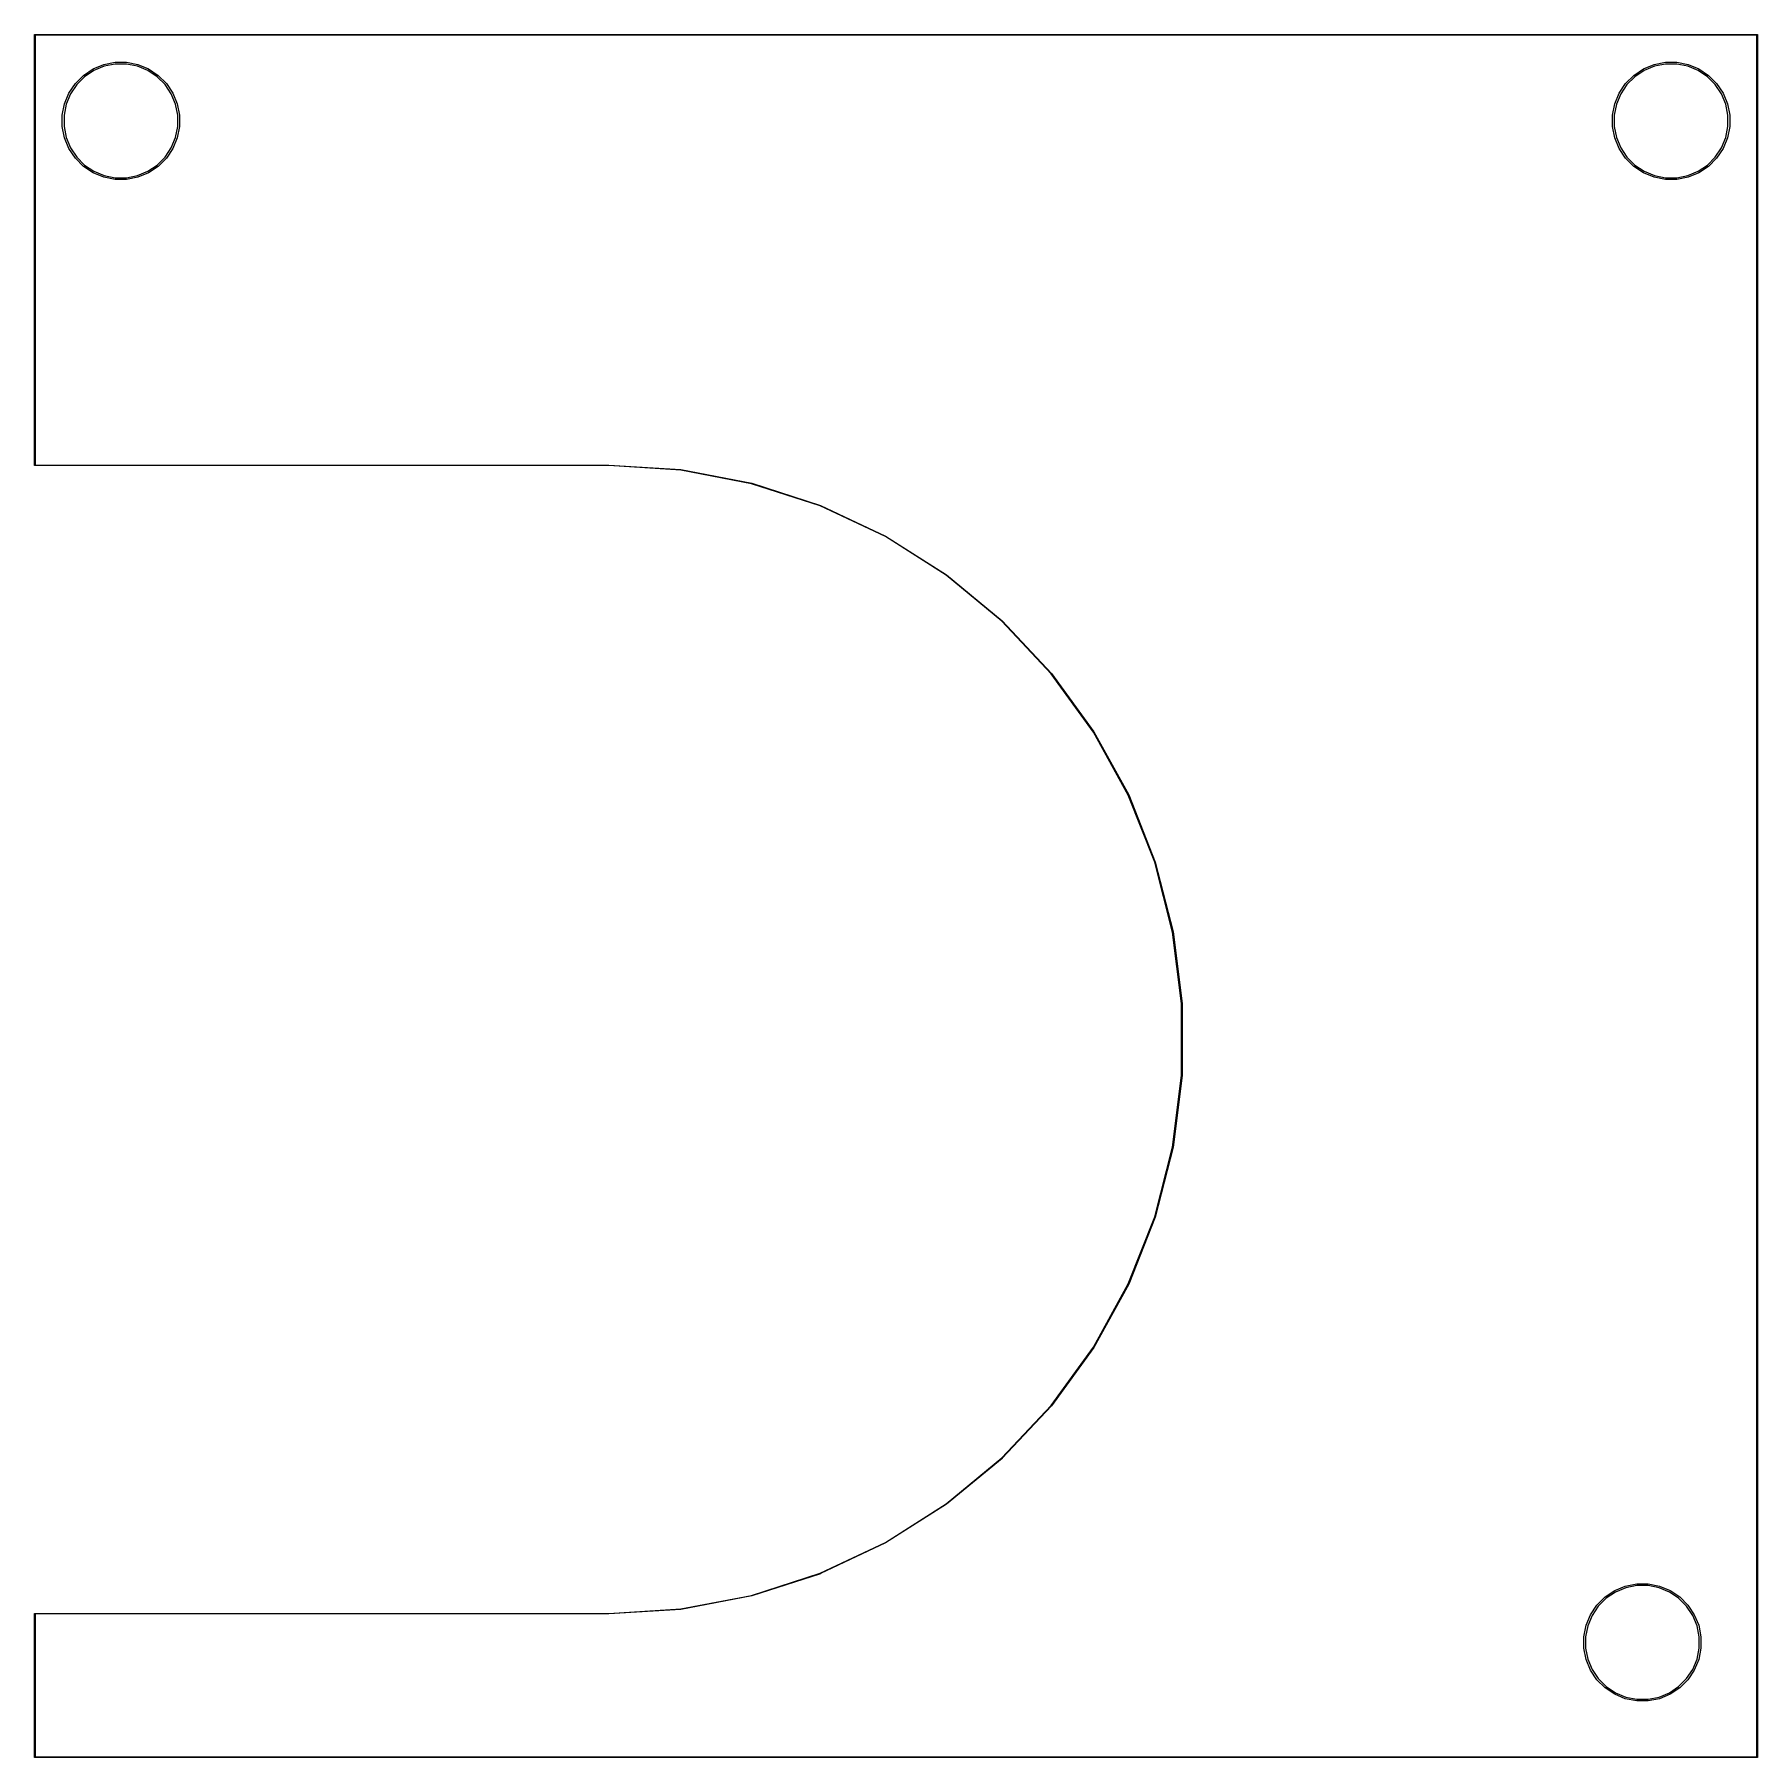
# Model space of a CAD drawing. Extents: x 165 to 195, y -135.5 to -105.5.
import ezdxf

# ---------------------------------------------------------------- set-up
doc = ezdxf.new("R2010")
doc.units = 0
doc.layers.add('BLACK', color=7, linetype='CONTINUOUS')

msp = doc.modelspace()

# ---------------------------------------------------------------- linework, layer by layer
at = {"layer": 'BLACK', "linetype": 'CONTINUOUS'}
for p, q in [((164.995, -105.498), (164.996, -105.497)), ((164.995, -105.499), (164.995, -105.498)), ((164.995, -105.5), (164.995, -105.499)), ((164.995, -113), (164.995, -105.5)), ((164.995, -105.5), (164.995, -105.5)), ((164.996, -105.497), (164.996, -105.496)), ((164.996, -105.496), (164.997, -105.496)), ((164.997, -105.496), (164.998, -105.495)), ((164.997, -105.496), (164.997, -105.496)), ((164.997, -105.496), (164.997, -105.496)), ((164.998, -105.495), (164.999, -105.495)), ((164.999, -105.495), (165, -105.495)), ((165, -105.495), (165, -105.495)), ((165, -105.495), (195, -105.495)), ((165.005, -105.505), (165.005, -112.995)), ((194.995, -105.505), (165.005, -105.505)), ((194.995, -135.495), (194.995, -105.505)), ((195, -105.495), (195, -105.495)), ((195, -105.495), (195.001, -105.495)), ((195, -105.495), (195, -105.495)), ((195, -105.495), (195, -105.495)), ((195.001, -105.495), (195.002, -105.495)), ((195.002, -105.495), (195.003, -105.496)), ((195.003, -105.496), (195.003, -105.496)), ((195.003, -105.496), (195.003, -105.496)), ((195.003, -105.496), (195.004, -105.496)), ((195.004, -105.496), (195.004, -105.497)), ((195.004, -105.497), (195.005, -105.498)), ((195.005, -105.498), (195.005, -105.499)), ((195.005, -105.499), (195.005, -105.5)), ((195.005, -105.5), (195.005, -105.5)), ((195.005, -105.5), (195.005, -105.5)), ((195.005, -105.5), (195.005, -105.5)), ((195.005, -105.5), (195.005, -135.5)), ((165.708, -106.35), (165.85, -106.208)), ((165.869, -106.231), (165.731, -106.369)), ((165.85, -106.208), (166.017, -106.096)), ((166.031, -106.122), (165.869, -106.231)), ((166.017, -106.096), (166.202, -106.019)), ((166.211, -106.048), (166.031, -106.122)), ((166.202, -106.019), (166.4, -105.98)), ((166.402, -106.01), (166.211, -106.048)), ((166.4, -105.98), (166.6, -105.98)), ((166.598, -106.01), (166.402, -106.01)), ((166.789, -106.048), (166.598, -106.01)), ((166.6, -105.98), (166.798, -106.019)), ((166.969, -106.122), (166.789, -106.048)), ((166.798, -106.019), (166.983, -106.096)), ((167.131, -106.231), (166.969, -106.122)), ((166.983, -106.096), (167.15, -106.208)), ((167.269, -106.369), (167.131, -106.231)), ((167.15, -106.208), (167.292, -106.35)), ((192.708, -106.35), (192.85, -106.208)), ((192.869, -106.231), (192.731, -106.369)), ((192.85, -106.208), (193.017, -106.096)), ((193.031, -106.122), (192.869, -106.231)), ((193.017, -106.096), (193.202, -106.019)), ((193.211, -106.048), (193.031, -106.122)), ((193.202, -106.019), (193.4, -105.98)), ((193.402, -106.01), (193.211, -106.048)), ((193.4, -105.98), (193.6, -105.98)), ((193.598, -106.01), (193.402, -106.01)), ((193.789, -106.048), (193.598, -106.01)), ((193.6, -105.98), (193.798, -106.019)), ((193.969, -106.122), (193.789, -106.048)), ((193.798, -106.019), (193.983, -106.096)), ((194.131, -106.231), (193.969, -106.122)), ((193.983, -106.096), (194.15, -106.208)), ((194.269, -106.369), (194.131, -106.231)), ((194.15, -106.208), (194.292, -106.35)), ((165.519, -106.702), (165.596, -106.517)), ((165.622, -106.531), (165.548, -106.711)), ((165.596, -106.517), (165.708, -106.35)), ((165.731, -106.369), (165.622, -106.531)), ((167.378, -106.531), (167.269, -106.369)), ((167.292, -106.35), (167.404, -106.517)), ((167.452, -106.711), (167.378, -106.531)), ((167.404, -106.517), (167.481, -106.702)), ((192.519, -106.702), (192.596, -106.517)), ((192.622, -106.531), (192.548, -106.711)), ((192.596, -106.517), (192.708, -106.35)), ((192.731, -106.369), (192.622, -106.531)), ((194.378, -106.531), (194.269, -106.369)), ((194.292, -106.35), (194.404, -106.517)), ((194.452, -106.711), (194.378, -106.531)), ((194.404, -106.517), (194.481, -106.702)), ((165.48, -106.9), (165.519, -106.702)), ((165.548, -106.711), (165.51, -106.902)), ((167.49, -106.902), (167.452, -106.711)), ((167.481, -106.702), (167.52, -106.9)), ((192.48, -106.9), (192.519, -106.702)), ((192.548, -106.711), (192.51, -106.902)), ((194.49, -106.902), (194.452, -106.711)), ((194.481, -106.702), (194.52, -106.9)), ((165.48, -107.1), (165.48, -106.9)), ((165.519, -107.298), (165.48, -107.1)), ((165.51, -106.902), (165.51, -107.098)), ((165.51, -107.098), (165.548, -107.289)), ((167.452, -107.289), (167.49, -107.098)), ((167.52, -107.1), (167.481, -107.298)), ((167.49, -107.098), (167.49, -106.902)), ((167.52, -106.9), (167.52, -107.1)), ((192.48, -107.1), (192.48, -106.9)), ((192.519, -107.298), (192.48, -107.1)), ((192.51, -106.902), (192.51, -107.098)), ((192.51, -107.098), (192.548, -107.289)), ((194.452, -107.289), (194.49, -107.098)), ((194.52, -107.1), (194.481, -107.298)), ((194.49, -107.098), (194.49, -106.902)), ((194.52, -106.9), (194.52, -107.1)), ((165.596, -107.483), (165.519, -107.298)), ((165.548, -107.289), (165.622, -107.469)), ((167.378, -107.469), (167.452, -107.289)), ((167.481, -107.298), (167.404, -107.483)), ((192.596, -107.483), (192.519, -107.298)), ((192.548, -107.289), (192.622, -107.469)), ((194.378, -107.469), (194.452, -107.289)), ((194.481, -107.298), (194.404, -107.483)), ((165.708, -107.65), (165.596, -107.483)), ((165.622, -107.469), (165.731, -107.631)), ((165.85, -107.792), (165.708, -107.65)), ((165.731, -107.631), (165.869, -107.769)), ((167.131, -107.769), (167.269, -107.631)), ((167.292, -107.65), (167.15, -107.792)), ((167.269, -107.631), (167.378, -107.469)), ((167.404, -107.483), (167.292, -107.65)), ((192.708, -107.65), (192.596, -107.483)), ((192.622, -107.469), (192.731, -107.631)), ((192.85, -107.792), (192.708, -107.65)), ((192.731, -107.631), (192.869, -107.769)), ((194.131, -107.769), (194.269, -107.631)), ((194.292, -107.65), (194.15, -107.792)), ((194.269, -107.631), (194.378, -107.469)), ((194.404, -107.483), (194.292, -107.65)), ((166.017, -107.904), (165.85, -107.792)), ((165.869, -107.769), (166.031, -107.878)), ((166.202, -107.981), (166.017, -107.904)), ((166.031, -107.878), (166.211, -107.952)), ((166.4, -108.02), (166.202, -107.981)), ((166.211, -107.952), (166.402, -107.99)), ((166.6, -108.02), (166.4, -108.02)), ((166.402, -107.99), (166.598, -107.99)), ((166.598, -107.99), (166.789, -107.952)), ((166.798, -107.981), (166.6, -108.02)), ((166.789, -107.952), (166.969, -107.878)), ((166.983, -107.904), (166.798, -107.981)), ((166.969, -107.878), (167.131, -107.769)), ((167.15, -107.792), (166.983, -107.904)), ((193.017, -107.904), (192.85, -107.792)), ((192.869, -107.769), (193.031, -107.878)), ((193.202, -107.981), (193.017, -107.904)), ((193.031, -107.878), (193.211, -107.952)), ((193.4, -108.02), (193.202, -107.981)), ((193.211, -107.952), (193.402, -107.99)), ((193.6, -108.02), (193.4, -108.02)), ((193.402, -107.99), (193.598, -107.99)), ((193.598, -107.99), (193.789, -107.952)), ((193.798, -107.981), (193.6, -108.02)), ((193.789, -107.952), (193.969, -107.878)), ((193.983, -107.904), (193.798, -107.981)), ((193.969, -107.878), (194.131, -107.769)), ((194.15, -107.792), (193.983, -107.904)), ((164.995, -113.001), (164.995, -113)), ((164.995, -113), (164.995, -113)), ((164.995, -113), (164.995, -113)), ((164.995, -113), (164.995, -113)), ((164.995, -113.002), (164.995, -113.001)), ((164.996, -113.003), (164.995, -113.002)), ((164.996, -113.004), (164.996, -113.003)), ((164.997, -113.004), (164.996, -113.004)), ((164.998, -113.005), (164.997, -113.004)), ((164.999, -113.005), (164.998, -113.005)), ((165, -113.005), (164.999, -113.005)), ((175, -113.005), (165, -113.005)), ((165, -113.005), (165, -113.005)), ((165.005, -112.995), (175, -112.995)), ((175, -112.995), (175, -112.995)), ((175, -112.995), (176.254, -113.074)), ((176.253, -113.084), (175, -113.005)), ((177.486, -113.319), (176.253, -113.084)), ((176.254, -113.074), (176.254, -113.074)), ((176.254, -113.074), (176.254, -113.074)), ((176.254, -113.074), (176.254, -113.074)), ((176.254, -113.074), (176.254, -113.074)), ((176.254, -113.074), (177.488, -113.309)), ((178.679, -113.707), (177.486, -113.319)), ((177.488, -113.309), (177.488, -113.309)), ((177.488, -113.309), (177.488, -113.309)), ((177.488, -113.309), (177.488, -113.309)), ((177.488, -113.309), (177.488, -113.309)), ((177.488, -113.309), (178.683, -113.697)), ((179.815, -114.241), (178.679, -113.707)), ((178.683, -113.697), (178.683, -113.697)), ((178.683, -113.697), (178.683, -113.698)), ((178.683, -113.698), (179.82, -114.232)), ((180.875, -114.914), (179.815, -114.241)), ((179.82, -114.232), (179.82, -114.232)), ((179.82, -114.232), (179.82, -114.233)), ((179.82, -114.233), (180.881, -114.906)), ((181.842, -115.714), (180.875, -114.914)), ((180.881, -114.906), (180.881, -114.906)), ((180.881, -114.906), (180.881, -114.906)), ((180.881, -114.906), (180.881, -114.906)), ((180.881, -114.906), (180.881, -114.906)), ((180.881, -114.906), (181.849, -115.706)), ((182.701, -116.629), (181.842, -115.714)), ((181.849, -115.706), (181.849, -115.706)), ((181.849, -115.706), (181.849, -115.707)), ((181.849, -115.707), (181.849, -115.707)), ((181.849, -115.707), (181.849, -115.707)), ((181.849, -115.707), (182.709, -116.622)), ((183.439, -117.644), (182.701, -116.629)), ((182.709, -116.622), (182.709, -116.623)), ((182.709, -116.623), (183.447, -117.639)), ((183.447, -117.639), (183.448, -117.639)), ((183.448, -117.639), (184.053, -118.74)), ((184.044, -118.744), (183.439, -117.644)), ((184.506, -119.911), (184.044, -118.744)), ((184.053, -118.74), (184.053, -118.74)), ((184.053, -118.74), (184.053, -118.74)), ((184.053, -118.74), (184.515, -119.908)), ((184.818, -121.127), (184.506, -119.911)), ((184.515, -119.908), (184.515, -119.909)), ((184.515, -119.909), (184.828, -121.125)), ((184.975, -122.372), (184.818, -121.127)), ((184.828, -121.125), (184.828, -121.125)), ((184.828, -121.125), (184.828, -121.126)), ((184.828, -121.126), (184.985, -122.371)), ((184.975, -123.628), (184.975, -122.372)), ((184.985, -122.371), (184.985, -122.372)), ((184.985, -122.372), (184.985, -123.628)), ((184.818, -124.873), (184.975, -123.628)), ((184.985, -123.629), (184.828, -124.874)), ((184.985, -123.628), (184.985, -123.629)), ((184.506, -126.089), (184.818, -124.873)), ((184.828, -124.875), (184.515, -126.091)), ((184.828, -124.874), (184.828, -124.875)), ((184.044, -127.256), (184.506, -126.089)), ((184.515, -126.092), (184.053, -127.26)), ((184.515, -126.091), (184.515, -126.091)), ((184.515, -126.091), (184.515, -126.092)), ((183.439, -128.356), (184.044, -127.256)), ((184.053, -127.26), (183.448, -128.361)), ((184.053, -127.26), (184.053, -127.26)), ((184.053, -127.26), (184.053, -127.26)), ((182.701, -129.371), (183.439, -128.356)), ((183.447, -128.361), (182.709, -129.377)), ((183.448, -128.361), (183.447, -128.361)), ((181.842, -130.286), (182.701, -129.371)), ((182.709, -129.378), (181.849, -130.293)), ((182.709, -129.377), (182.709, -129.378)), ((180.875, -131.086), (181.842, -130.286)), ((181.849, -130.294), (180.881, -131.094)), ((181.849, -130.293), (181.849, -130.293)), ((181.849, -130.293), (181.849, -130.293)), ((181.849, -130.293), (181.849, -130.294)), ((181.849, -130.294), (181.849, -130.294)), ((179.815, -131.759), (180.875, -131.086)), ((180.881, -131.094), (179.82, -131.767)), ((180.881, -131.094), (180.881, -131.094)), ((180.881, -131.094), (180.881, -131.094)), ((180.881, -131.094), (180.881, -131.094)), ((180.881, -131.094), (180.881, -131.094)), ((178.679, -132.293), (179.815, -131.759)), ((179.82, -131.768), (178.683, -132.302)), ((179.82, -131.767), (179.82, -131.768)), ((179.82, -131.768), (179.82, -131.768)), ((177.486, -132.681), (178.679, -132.293)), ((178.683, -132.303), (177.488, -132.691)), ((178.683, -132.302), (178.683, -132.303)), ((178.683, -132.303), (178.683, -132.303)), ((192.35, -132.708), (192.517, -132.596)), ((192.531, -132.622), (192.369, -132.731)), ((192.517, -132.596), (192.702, -132.519)), ((192.711, -132.548), (192.531, -132.622)), ((192.702, -132.519), (192.9, -132.48)), ((192.902, -132.51), (192.711, -132.548)), ((192.9, -132.48), (193.1, -132.48)), ((193.098, -132.51), (192.902, -132.51)), ((193.289, -132.548), (193.098, -132.51)), ((193.1, -132.48), (193.298, -132.519)), ((193.469, -132.622), (193.289, -132.548)), ((193.298, -132.519), (193.483, -132.596)), ((193.631, -132.731), (193.469, -132.622)), ((193.483, -132.596), (193.65, -132.708)), ((175, -132.995), (176.253, -132.916)), ((176.254, -132.926), (175, -133.005)), ((176.253, -132.916), (177.486, -132.681)), ((177.488, -132.691), (176.254, -132.926)), ((176.254, -132.926), (176.254, -132.926)), ((176.254, -132.926), (176.254, -132.926)), ((176.254, -132.926), (176.254, -132.926)), ((176.254, -132.926), (176.254, -132.926)), ((177.488, -132.691), (177.488, -132.691)), ((177.488, -132.691), (177.488, -132.691)), ((177.488, -132.691), (177.488, -132.691)), ((177.488, -132.691), (177.488, -132.691)), ((192.096, -133.017), (192.208, -132.85)), ((192.231, -132.869), (192.122, -133.031)), ((192.208, -132.85), (192.35, -132.708)), ((192.369, -132.731), (192.231, -132.869)), ((193.769, -132.869), (193.631, -132.731)), ((193.65, -132.708), (193.792, -132.85)), ((193.878, -133.031), (193.769, -132.869)), ((193.792, -132.85), (193.904, -133.017)), ((164.995, -132.998), (164.996, -132.997)), ((164.995, -132.999), (164.995, -132.998)), ((164.995, -133), (164.995, -132.999)), ((164.995, -135.5), (164.995, -133)), ((164.995, -133), (164.995, -133)), ((164.996, -132.997), (164.996, -132.996)), ((164.996, -132.996), (164.997, -132.996)), ((164.997, -132.996), (164.998, -132.995)), ((164.998, -132.995), (164.999, -132.995)), ((164.999, -132.995), (165, -132.995)), ((165, -132.995), (165, -132.995)), ((165, -132.995), (165, -132.995)), ((165, -132.995), (175, -132.995)), ((175, -133.005), (165.005, -133.005)), ((165.005, -133.005), (165.005, -135.495)), ((175, -133.005), (175, -133.005)), ((191.98, -133.4), (192.019, -133.202)), ((192.048, -133.211), (192.01, -133.402)), ((192.019, -133.202), (192.096, -133.017)), ((192.122, -133.031), (192.048, -133.211)), ((193.952, -133.211), (193.878, -133.031)), ((193.904, -133.017), (193.981, -133.202)), ((193.99, -133.402), (193.952, -133.211)), ((193.981, -133.202), (194.02, -133.4)), ((191.98, -133.6), (191.98, -133.4)), ((192.01, -133.402), (192.01, -133.598)), ((193.99, -133.598), (193.99, -133.402)), ((194.02, -133.4), (194.02, -133.6)), ((192.019, -133.798), (191.98, -133.6)), ((192.01, -133.598), (192.048, -133.789)), ((192.096, -133.983), (192.019, -133.798)), ((192.048, -133.789), (192.122, -133.969)), ((193.878, -133.969), (193.952, -133.789)), ((193.981, -133.798), (193.904, -133.983)), ((193.952, -133.789), (193.99, -133.598)), ((194.02, -133.6), (193.981, -133.798)), ((192.208, -134.15), (192.096, -133.983)), ((192.122, -133.969), (192.231, -134.131)), ((192.231, -134.131), (192.369, -134.269)), ((193.631, -134.269), (193.769, -134.131)), ((193.769, -134.131), (193.878, -133.969)), ((193.904, -133.983), (193.792, -134.15)), ((192.35, -134.292), (192.208, -134.15)), ((192.517, -134.404), (192.35, -134.292)), ((192.369, -134.269), (192.531, -134.378)), ((192.702, -134.481), (192.517, -134.404)), ((192.531, -134.378), (192.711, -134.452)), ((193.289, -134.452), (193.469, -134.378)), ((193.483, -134.404), (193.298, -134.481)), ((193.469, -134.378), (193.631, -134.269)), ((193.65, -134.292), (193.483, -134.404)), ((193.792, -134.15), (193.65, -134.292)), ((192.9, -134.52), (192.702, -134.481)), ((192.711, -134.452), (192.902, -134.49)), ((193.1, -134.52), (192.9, -134.52)), ((192.902, -134.49), (193.098, -134.49)), ((193.098, -134.49), (193.289, -134.452)), ((193.298, -134.481), (193.1, -134.52)), ((164.995, -135.501), (164.995, -135.5)), ((164.995, -135.5), (164.995, -135.5)), ((164.995, -135.5), (164.995, -135.5)), ((164.995, -135.5), (164.995, -135.5)), ((164.995, -135.502), (164.995, -135.501)), ((164.996, -135.503), (164.995, -135.502)), ((164.996, -135.504), (164.996, -135.503)), ((164.997, -135.504), (164.996, -135.504)), ((164.998, -135.505), (164.997, -135.504)), ((164.999, -135.505), (164.998, -135.505)), ((165, -135.505), (164.999, -135.505)), ((195, -135.505), (165, -135.505)), ((165, -135.505), (165, -135.505)), ((165.005, -135.495), (194.995, -135.495)), ((195.001, -135.505), (195, -135.505)), ((195, -135.505), (195, -135.505)), ((195, -135.505), (195, -135.505)), ((195, -135.505), (195, -135.505)), ((195.002, -135.505), (195.001, -135.505)), ((195.003, -135.504), (195.002, -135.505)), ((195.004, -135.504), (195.003, -135.504)), ((195.005, -135.502), (195.004, -135.503)), ((195.004, -135.503), (195.004, -135.504)), ((195.005, -135.5), (195.005, -135.5)), ((195.005, -135.5), (195.005, -135.501)), ((195.005, -135.501), (195.005, -135.502))]:
    msp.add_line(p, q, dxfattribs=at)

doc.saveas('drawing.dxf')
